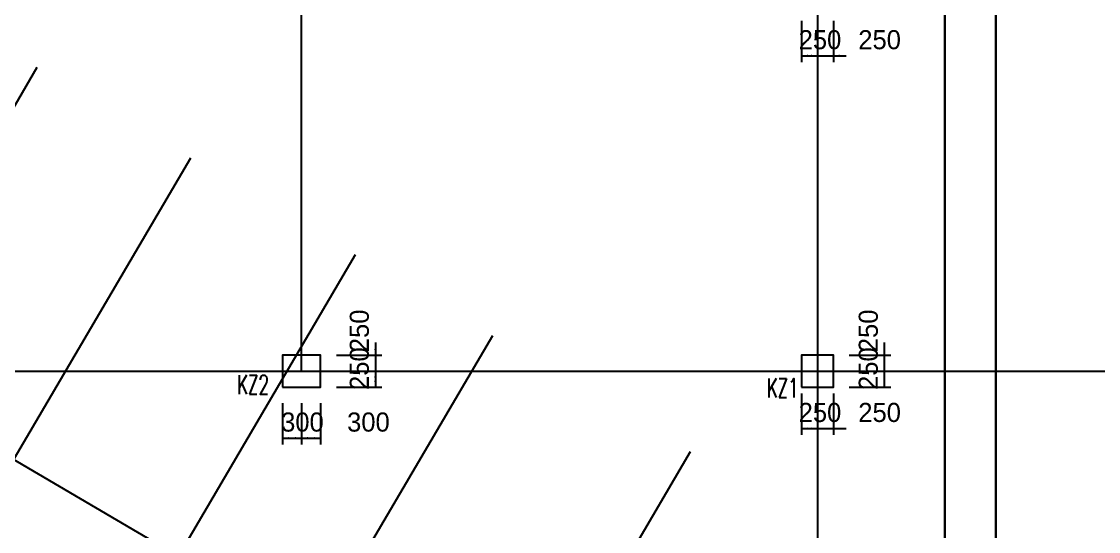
# Model space of a CAD drawing. Extents: x 387171 to 699106, y 11966 to 245688.
# Drawn here: x 520263 to 537170, y 176573 to 184575 of the extents above; entities that cross this region are included whole.
import ezdxf

# ---------------------------------------------------------------- set-up
doc = ezdxf.new("R2010")
doc.units = 0
doc.header["$LTSCALE"] = 100
doc.header["$MEASUREMENT"] = 0
for name, color, linetype in [('COLU', 7, 'Continuous'), ('DIM', 3, 'Continuous'), ('DOTE', 253, 'Continuous'), ('h后浇带', 51, 'Continuous'), ('NUM', 7, 'Continuous')]:
    doc.layers.add(name, color=color, linetype=linetype)
doc.styles.get("Standard").update_dxf_attribs({"font": 'standard'})
doc.styles.add('tk', font='tk')
doc.dimstyles.get("Standard").update_dxf_attribs({"dimtxt": 300, "dimasz": 100, "dimexe": 100, "dimexo": 250, "dimgap": 100, "dimtad": 0, "dimtoh": 1, "dimdec": 0, "dimdsep": 46, "dimcen": 0.09, "dimclrt": 7, "dimadec": 0, "dimazin": 0, "dimtfac": 1, "dimtdec": 4, "dimtofl": 0, "dimtmove": 0, "dimatfit": 3, "dimfxl": 1, "dimtolj": 1, "dimtzin": 0, "dimarcsym": 0})

# ---------------------------------------------------------------- blocks, each defined once
blk = doc.blocks.new('*D4179')
at = {"layer": 'DIM', "color": 0, "linetype": 'ByBlock', "lineweight": -2}
for p, q in [((533808, 179538), (533808, 178888)), ((533258, 179338), (533908, 179338)), ((533258, 179088), (533908, 179088))]:
    blk.add_line(p, q, dxfattribs=at)
for points in [[(533808, 179338), (533791, 179438), (533825, 179438)], [(533808, 179088), (533825, 178988), (533791, 178988)]]:
    blk.add_solid(points, dxfattribs=at)
at = {"layer": 'DIM', "color": 7, "linetype": 'Continuous', "lineweight": -2, "insert": (533558, 179721), "char_height": 300, "width": 566.67, "attachment_point": 5, "rotation": 90, "style": 'tk'}
blk.add_mtext('250', dxfattribs=at)
blk = doc.blocks.new('*D198')
at = {"layer": 'DIM', "color": 0, "linetype": 'ByBlock', "lineweight": -2}
for p, q in [((533258, 179088), (533908, 179088)), ((533808, 179088), (533808, 178838)), ((533258, 178838), (533908, 178838))]:
    blk.add_line(p, q, dxfattribs=at)
for points in [[(533808, 179088), (533825, 178988), (533791, 178988)], [(533808, 178838), (533791, 178938), (533825, 178938)]]:
    blk.add_solid(points, dxfattribs=at)
at = {"layer": 'DIM', "color": 7, "linetype": 'Continuous', "lineweight": -2, "insert": (533558, 179128), "char_height": 300, "width": 566.67, "attachment_point": 5, "rotation": 90, "style": 'tk'}
blk.add_mtext('250', dxfattribs=at)
blk = doc.blocks.new('*D4709')
at = {"layer": 'DIM', "color": 0, "linetype": 'ByBlock', "lineweight": -2}
for p, q in [((532508, 178739), (532508, 178089)), ((532758, 178739), (532758, 178089)), ((532508, 178189), (532758, 178189))]:
    blk.add_line(p, q, dxfattribs=at)
for points in [[(532508, 178189), (532608, 178205), (532608, 178172)], [(532758, 178189), (532658, 178172), (532658, 178205)]]:
    blk.add_solid(points, dxfattribs=at)
at = {"layer": 'DIM', "color": 7, "linetype": 'Continuous', "lineweight": -2, "insert": (532798, 178439), "char_height": 300, "width": 566.67, "attachment_point": 5, "style": 'tk'}
blk.add_mtext('250', dxfattribs=at)
blk = doc.blocks.new('*D1085')
at = {"layer": 'DIM', "color": 0, "linetype": 'ByBlock', "lineweight": -2}
for p, q in [((532758, 178739), (532758, 178089)), ((533008, 178739), (533008, 178089)), ((532558, 178189), (533208, 178189))]:
    blk.add_line(p, q, dxfattribs=at)
for points in [[(532758, 178189), (532658, 178172), (532658, 178205)], [(533008, 178189), (533108, 178205), (533108, 178172)]]:
    blk.add_solid(points, dxfattribs=at)
at = {"layer": 'DIM', "color": 7, "linetype": 'Continuous', "lineweight": -2, "insert": (533734, 178439), "char_height": 300, "width": 566.67, "attachment_point": 5, "style": 'tk'}
blk.add_mtext('250', dxfattribs=at)
blk = doc.blocks.new('*D1470')
at = {"layer": 'DIM', "color": 0, "linetype": 'ByBlock', "lineweight": -2}
for p, q in [((532508, 184588), (532508, 183938)), ((532758, 184588), (532758, 183938)), ((532508, 184038), (532758, 184038))]:
    blk.add_line(p, q, dxfattribs=at)
for points in [[(532508, 184038), (532608, 184055), (532608, 184021)], [(532758, 184038), (532658, 184021), (532658, 184055)]]:
    blk.add_solid(points, dxfattribs=at)
at = {"layer": 'DIM', "color": 7, "linetype": 'Continuous', "lineweight": -2, "insert": (532798, 184288), "char_height": 300, "width": 566.67, "attachment_point": 5, "style": 'tk'}
blk.add_mtext('250', dxfattribs=at)
blk = doc.blocks.new('*D1126')
at = {"layer": 'DIM', "color": 0, "linetype": 'ByBlock', "lineweight": -2}
for p, q in [((532758, 184588), (532758, 183938)), ((533008, 184588), (533008, 183938)), ((532558, 184038), (533208, 184038))]:
    blk.add_line(p, q, dxfattribs=at)
for points in [[(532758, 184038), (532658, 184021), (532658, 184055)], [(533008, 184038), (533108, 184055), (533108, 184021)]]:
    blk.add_solid(points, dxfattribs=at)
at = {"layer": 'DIM', "color": 7, "linetype": 'Continuous', "lineweight": -2, "insert": (533734, 184288), "char_height": 300, "width": 566.67, "attachment_point": 5, "style": 'tk'}
blk.add_mtext('250', dxfattribs=at)
blk = doc.blocks.new('*D2355')
at = {"layer": 'DIM', "color": 0, "linetype": 'ByBlock', "lineweight": -2}
for p, q in [((524358, 178588), (524358, 177938)), ((524658, 178588), (524658, 177938)), ((524358, 178038), (524658, 178038))]:
    blk.add_line(p, q, dxfattribs=at)
for points in [[(524358, 178038), (524458, 178055), (524458, 178021)], [(524658, 178038), (524558, 178021), (524558, 178055)]]:
    blk.add_solid(points, dxfattribs=at)
at = {"layer": 'DIM', "color": 7, "linetype": 'Continuous', "lineweight": -2, "insert": (524673, 178288), "char_height": 300, "width": 566.67, "attachment_point": 5, "style": 'tk'}
blk.add_mtext('300', dxfattribs=at)
blk = doc.blocks.new('*D2251')
at = {"layer": 'DIM', "color": 0, "linetype": 'ByBlock', "lineweight": -2}
for p, q in [((524658, 178588), (524658, 177938)), ((524958, 178588), (524958, 177938)), ((524658, 178038), (524958, 178038))]:
    blk.add_line(p, q, dxfattribs=at)
for points in [[(524658, 178038), (524758, 178055), (524758, 178021)], [(524958, 178038), (524858, 178021), (524858, 178055)]]:
    blk.add_solid(points, dxfattribs=at)
at = {"layer": 'DIM', "color": 7, "linetype": 'Continuous', "lineweight": -2, "insert": (525709, 178288), "char_height": 300, "width": 566.67, "attachment_point": 5, "style": 'tk'}
blk.add_mtext('300', dxfattribs=at)
blk = doc.blocks.new('*D2571')
at = {"layer": 'DIM', "color": 0, "linetype": 'ByBlock', "lineweight": -2}
for p, q in [((525818, 179538), (525818, 178888)), ((525208, 179338), (525918, 179338)), ((525208, 179088), (525918, 179088))]:
    blk.add_line(p, q, dxfattribs=at)
for points in [[(525818, 179338), (525801, 179438), (525835, 179438)], [(525818, 179088), (525835, 178988), (525801, 178988)]]:
    blk.add_solid(points, dxfattribs=at)
at = {"layer": 'DIM', "color": 7, "linetype": 'Continuous', "lineweight": -2, "insert": (525568, 179721), "char_height": 300, "width": 566.67, "attachment_point": 5, "rotation": 90, "style": 'tk'}
blk.add_mtext('250', dxfattribs=at)
blk = doc.blocks.new('*D2299')
at = {"layer": 'DIM', "color": 0, "linetype": 'ByBlock', "lineweight": -2}
for p, q in [((525208, 179088), (525918, 179088)), ((525818, 179088), (525818, 178838)), ((525208, 178838), (525918, 178838))]:
    blk.add_line(p, q, dxfattribs=at)
for points in [[(525818, 179088), (525835, 178988), (525801, 178988)], [(525818, 178838), (525801, 178938), (525835, 178938)]]:
    blk.add_solid(points, dxfattribs=at)
at = {"layer": 'DIM', "color": 7, "linetype": 'Continuous', "lineweight": -2, "insert": (525568, 179128), "char_height": 300, "width": 566.67, "attachment_point": 5, "rotation": 90, "style": 'tk'}
blk.add_mtext('250', dxfattribs=at)
blk = doc.blocks.new('后浇带现场')
at = {"color": 6, "lineweight": 30}
for points in [[(760007, 730049), (760007, 673430), (717757, 673430), (717757, 730049)], [(759207, 730049), (759207, 674230), (718557, 674230), (718557, 730049)]]:
    blk.add_lwpolyline(points, dxfattribs=at)
at = {"layer": 'h后浇带', "color": 1}
for p, q in [((717757, 730049), (717757, 685030)), ((718557, 730049), (718557, 685030))]:
    blk.add_line(p, q, dxfattribs=at)

msp = doc.modelspace()

# ---------------------------------------------------------------- linework, layer by layer
at = {"layer": 'COLU'}
for points in [[(524358.1, 178837.9), (524958.1, 178837.9), (524958.1, 179337.9), (524358.1, 179337.9)], [(532508.1, 178837.9), (533008.1, 178837.9), (533008.1, 179337.9), (532508.1, 179337.9)]]:
    msp.add_lwpolyline(points, close=True, dxfattribs=at)
at = {"layer": 'DOTE'}
for p, q in [((532758, 238913.1), (532758.2, 95505.2)), ((524658.1, 179087.9), (524658.1, 213087.9)), ((490960.9, 194859.3), (536912.8, 167840.5)), ((520503.5, 183851.9), (516354.8, 176796.1)), ((522917.1, 182432.8), (516487.6, 171497.7)), ((525503.2, 180912.2), (512139.5, 158183.9)), ((527658.3, 179645), (523509.6, 172589.2)), ((517702.3, 179087.9), (579258.1, 179087.9)), ((530761.6, 177820.4), (517397.8, 155092))]:
    msp.add_line(p, q, dxfattribs=at)

# ---------------------------------------------------------------- block references
at = {"color": 3, "lineweight": 30}
msp.add_blockref('后浇带现场', (-182998.7, -527042.1), dxfattribs=at)

# ---------------------------------------------------------------- texts
at = {"layer": 'NUM', "color": 200, "width": 0.7}
for s, p in [('KZ2', (523647.1, 178725.8)), ('KZ1', (531962.3, 178675.2))]:
    msp.add_text(s, height=300, dxfattribs=at).set_placement(p)

# ---------------------------------------------------------------- dimensions: what is measured, and where the dimension line sits
at = {"layer": 'DIM', "color": 200}
for p1, p2, distance, picture, middle in [((532508.1, 184837.9), (532758.1, 184837.9), -800, '*D1470', (532290, 184287.9)), ((532758.1, 184837.9), (533008.1, 184837.9), -800, '*D1126', (533226.1, 184287.9)), ((533008.1, 179337.9), (533008.1, 179087.9), 800, '*D4179', (533558.1, 179212.9)), ((533008.1, 179087.9), (533008.1, 178837.9), 800, '*D198', (533558.1, 178619.9)), ((532508.1, 178988.7), (532758.1, 178988.7), -800, '*D4709', (532290, 178438.7)), ((532758.1, 178988.7), (533008.1, 178988.7), -800, '*D1085', (533226.1, 178438.7)), ((524358.1, 178837.9), (524658.1, 178837.9), -800, '*D2355', (524140, 178287.9)), ((524658.1, 178837.9), (524958.1, 178837.9), -800, '*D2251', (525176.1, 178287.9))]:
    dim = msp.add_aligned_dim(p1=p1, p2=p2, distance=distance, dimstyle='Standard', dxfattribs=at)
    dim.commit()
    dim.dimension.update_dxf_attribs({"geometry": picture, "text_midpoint": middle})
for base, p1, p2, picture, middle in [((525818, 179087.9), (524958.1, 179337.9), (524958.1, 179087.9), '*D2571', (525568, 179212.9)), ((525818, 178837.9), (524958.1, 179087.9), (524958.1, 178837.9), '*D2299', (525568, 178619.9))]:
    dim = msp.add_linear_dim(base=base, p1=p1, p2=p2, angle=90, dimstyle='Standard', dxfattribs=at)
    dim.commit()
    dim.dimension.update_dxf_attribs({"geometry": picture, "text_midpoint": middle})

doc.saveas('drawing.dxf')
